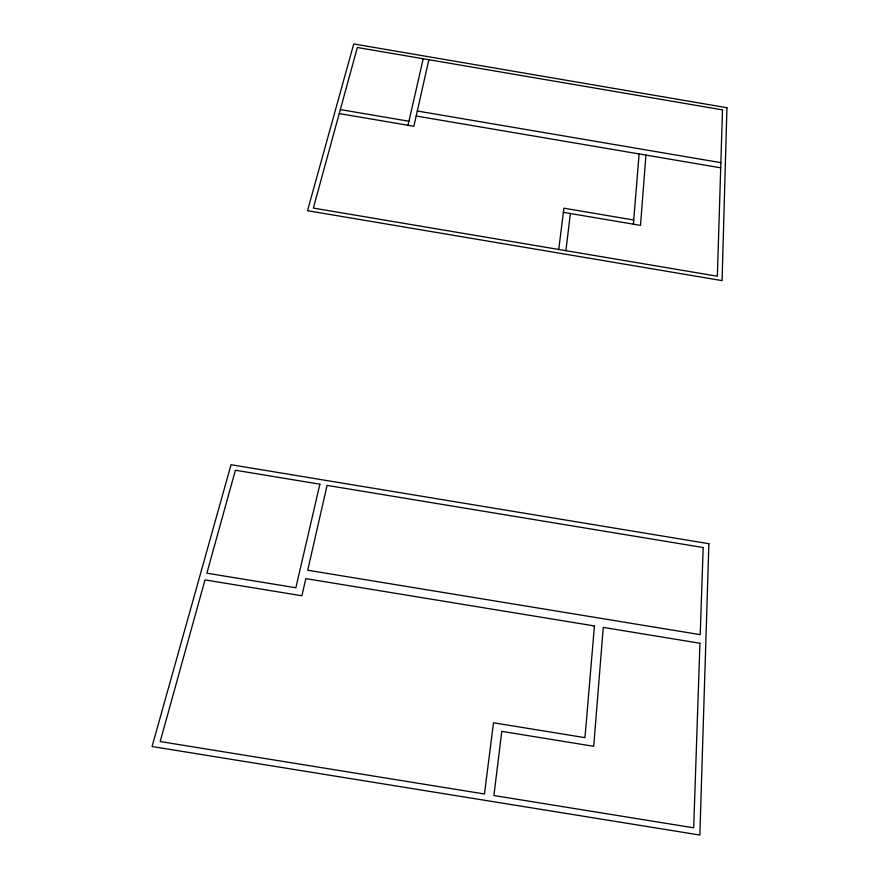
<?xml version="1.0" encoding="UTF-8"?>
<svg xmlns="http://www.w3.org/2000/svg" width="879" height="879" viewBox="0 0 879 879"><rect width="100%" height="100%" fill="white"/><g stroke="black" fill="none" stroke-linecap="round" stroke-linejoin="round"><path stroke-width="1.32" d="M645.944 155.1L640.505 225.387L563.362 212.333M633.385 224.178L639.121 153.935M565.911 250.68L570.372 213.52M558.758 249.471L563.879 208.191L633.726 220.014M428.842 59.717L413.877 126.268L339.239 113.578M408.01 125.268L423.228 58.761M417.305 111.007L720.868 162.659M416.185 116.017L720.703 167.812M340.338 109.578L408.933 121.236M726.933 107.71L722.077 280.61L307.529 210.696L353.732 43.95L726.933 107.71M708.881 543.705L699.849 835.05L152.067 746.524L231.045 464.716L708.881 543.705M722.494 109.875L717.352 276.226L313.342 208.07L357.346 47.499L722.494 109.875M699.926 643.252L693.696 827.82L493.91 795.517L501.788 731.361L593.71 746.304L603.258 627.397L699.926 643.252M703.167 547.529L700.222 634.649L307.727 570.229L327.076 485.384L703.167 547.529M594.424 625.947L584.974 737.657L493.504 722.78L484.461 793.99L160.187 741.557L204.994 579.898L301.904 595.775L305.826 578.602L594.424 625.947M319.868 484.197L295.86 587.765L206.862 573.185L235.396 470.232L319.868 484.197"/></g></svg>
